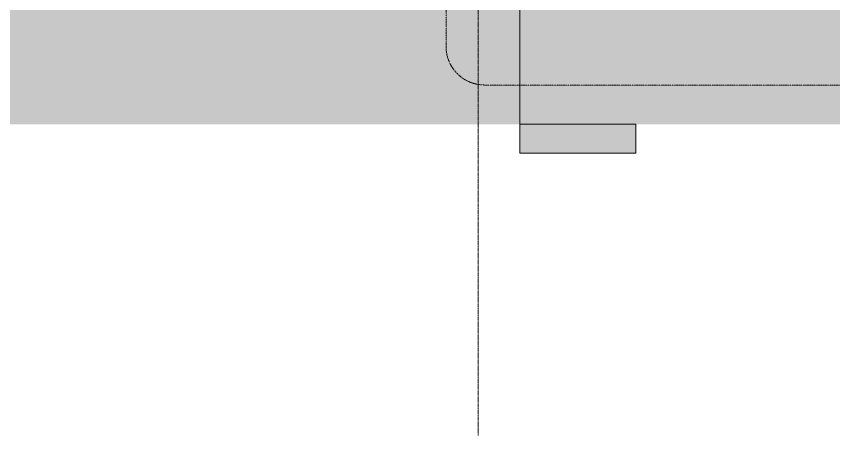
# Model space of a CAD drawing. Header units: inches. Extents: x 21380 to 98133, y -290 to 853.
# Drawn here: x 25694 to 26202, y -273 to -13 of the extents above; entities that cross this region are included whole.
import ezdxf

# ---------------------------------------------------------------- set-up
doc = ezdxf.new("R2010")
doc.units = ezdxf.units.IN
doc.header["$MEASUREMENT"] = 0
doc.linetypes.add('Dash Dot 3_16_', pattern=[0.3125, 0.1875, -0.0625, 0, -0.0625])
doc.linetypes.add('Grid Line 1_2_', pattern=[0.875, 0.5, -0.125, 0.125, -0.125])
for name, color, linetype, lineweight in [('A-ANNO-SYMB', 150, 'Continuous', 9), ('C-TOPO', 7, 'Continuous', 9), ('G-ANNO-SYMB', 111, 'Continuous', 9), ('S-GRID', 1, 'Continuous', 9)]:
    doc.layers.add(name, color=color, linetype=linetype, lineweight=lineweight)

# ---------------------------------------------------------------- blocks, each defined once
blk = doc.blocks.new('Section - 3_32_ x 3_8_-18514-Building Section - East_West looking North')
at = {"layer": 'G-ANNO-SYMB'}
blk.add_hatch(color=256, dxfattribs=at).paths.add_polyline_path([(22946.16, -79.66), (22874.16, -79.66), (22874.16, -97.66), (22946.16, -97.66)], flags=0)
for p, q in [((22874.16, -97.66), (22874.16, -79.66)), ((22874.16, -79.66), (22946.16, -79.66)), ((22946.16, -79.66), (22946.16, -97.66)), ((22946.16, -97.66), (22874.16, -97.66))]:
    blk.add_line(p, q, dxfattribs=at)

msp = doc.modelspace()

# ---------------------------------------------------------------- hatches: boundary and pattern name
at = {"layer": 'C-TOPO'}
h = msp.add_hatch(dxfattribs=at)
h.set_pattern_fill('FP_2', color=256, style=0, pattern_type=2)
h.set_pattern_definition([(0, (22097.104, 100.19), (48, 48), [48, -48]), (0, (22097.104, 118.19), (48, 48), [48, -48]), (0, (22097.104, 136.19), (48, 48), [48, -48]), (90, (22103.104, 142.19), (-48, 48), [48, -48]), (90, (22121.104, 142.19), (-48, 48), [48, -48]), (90, (22139.104, 142.19), (-48, 48), [48, -48])])
h.paths.add_polyline_path([(24413.39, -79.81), (26363.98, -79.81), (26363.98, 0), (26283.39, 0), (26283.39, -36), (26286.39, -36), (26286.39, -48), (26268.39, -48), (26268.39, -36), (26273.39, -36), (26273.39, -6), (22772.64, -6), (22772.64, -79.81), (24406.09, -79.81)], flags=0)

# ---------------------------------------------------------------- linework, layer by layer
at = {"layer": 'A-ANNO-SYMB', "linetype": 'Dash Dot 3_16_'}
for p, q in [((25960.91, 397.79), (25960.91, -31.34)), ((25984.91, -55.34), (26269.24, -55.34))]:
    msp.add_line(p, q, dxfattribs=at)
msp.add_arc((25984.91, -31.34), 24, 180, 270, dxfattribs=at)
at = {"layer": 'G-ANNO-SYMB'}
msp.add_line((26006.82, 545.16), (26006.82, -79.66), dxfattribs=at)
at = {"layer": 'S-GRID', "linetype": 'Grid Line 1_2_'}
msp.add_line((25980.89, -273.16), (25980.89, 671.89), dxfattribs=at)
msp.add_line((25980.89, -273.16), (25980.89, 671.89), dxfattribs=at)

# ---------------------------------------------------------------- block references
at = {"layer": 'G-ANNO-SYMB'}
msp.add_blockref('Section - 3_32_ x 3_8_-18514-Building Section - East_West looking North', (3132.66, 0), dxfattribs=at)

doc.saveas('drawing.dxf')
